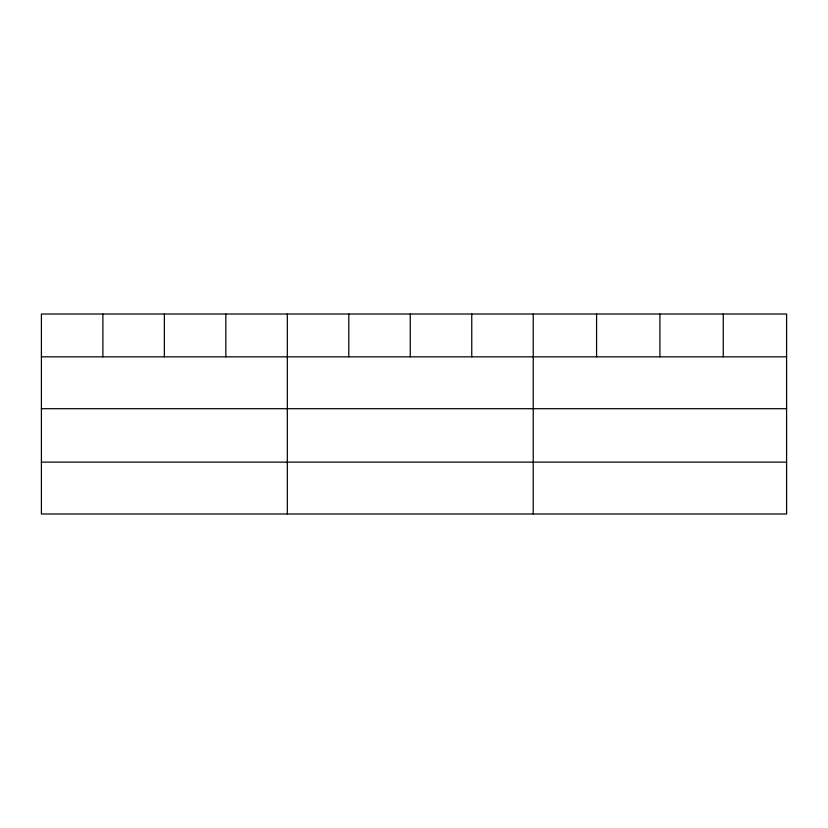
<?xml version="1.0" encoding="UTF-8"?>
<svg xmlns="http://www.w3.org/2000/svg" width="828" height="828" viewBox="0 0 828 828"><rect width="100%" height="100%" fill="white"/><g stroke="black" fill="none" stroke-linecap="round" stroke-linejoin="round"><path stroke-width="1.24" d="M786.6 408.701L786.6 314.019L41.4 314.019L41.4 513.981L786.6 513.981L786.6 408.701L41.4 408.701M41.4 356.837L786.6 356.837M41.4 462.127L786.6 462.127M723.258 314.019L723.258 356.837M659.916 314.019L659.916 356.837M596.574 314.019L596.574 356.837M533.232 314.019L533.232 513.981M471.753 314.019L471.753 356.837M410.274 314.019L410.274 356.837M348.795 314.019L348.795 356.837M287.316 314.019L287.316 513.981M225.837 314.019L225.837 356.837M164.358 314.019L164.358 356.837M102.879 314.019L102.879 356.837"/></g></svg>
